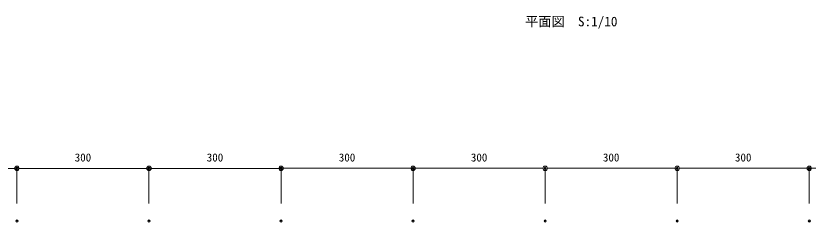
# Model space of a CAD drawing. Units: millimetres on the paper. Extents: x -420 to 420, y -297 to 297.
# Drawn here: x -262.8 to -82.8, y -54.1 to -7.2 of the extents above; entities that cross this region are included whole.
import ezdxf
from ezdxf.enums import TextEntityAlignment as Align

# ---------------------------------------------------------------- set-up
doc = ezdxf.new("R2010")
doc.units = ezdxf.units.MM
doc.header["$PDMODE"] = 32
doc.header["$PDSIZE"] = 0.5
for name, color, linetype, lineweight in [('0-0_0', 7, 'Continuous', 5), ('0-1_Defpoints', 7, 'Continuous', 18), ('0-B_A-B03-文字_書込_小', 7, 'Continuous', 18), ('0-F_0-A12-寸法_目地', 5, 'Continuous', 18)]:
    doc.layers.add(name, color=color, linetype=linetype, lineweight=lineweight)
doc.styles.add('ＭＳ ゴシック', font='')
doc.styles.get('ＭＳ ゴシック').set_extended_font_data('MS Gothic')

# ---------------------------------------------------------------- blocks, each defined once
blk = doc.blocks.new('_Dot')
at = {"layer": '0-0_0'}
blk.add_line((-0.5, 0), (-1, 0), dxfattribs=at)
for radius in [0.5, 0.25]:
    blk.add_circle((0, 0), radius, dxfattribs=at)
blk = doc.blocks.new('D54')
at = {"layer": '0-1_Defpoints'}
for p in [(337.912, 255.172), (337.912, 243.198), (367.912, 243.201)]:
    blk.add_point(p, dxfattribs=at)
at = {"layer": '0-F_0-A12-寸法_目地'}
for p, q in [((337.912, 247.198), (337.912, 255.172)), ((366.912, 255.172), (338.912, 255.172)), ((367.912, 247.201), (367.912, 255.172))]:
    blk.add_line(p, q, dxfattribs=at)
at = {"layer": '0-F_0-A12-寸法_目地', "rotation": 180}
blk.add_blockref('_Dot', (337.912, 255.172), dxfattribs=at)
at = {"layer": '0-F_0-A12-寸法_目地'}
blk.add_blockref('_Dot', (367.912, 255.172), dxfattribs=at)
at = {"layer": '0-F_0-A12-寸法_目地', "color": 7, "style": 'ＭＳ ゴシック'}
blk.add_text('300', height=1.833, dxfattribs=at).set_placement((351.037, 256.172), align=Align.BOTTOM_LEFT)
blk = doc.blocks.new('D55')
at = {"layer": '0-1_Defpoints'}
for p in [(307.912, 255.168), (307.912, 243.194), (337.912, 243.198)]:
    blk.add_point(p, dxfattribs=at)
at = {"layer": '0-F_0-A12-寸法_目地'}
for p, q in [((307.912, 247.194), (307.912, 255.168)), ((336.912, 255.168), (308.912, 255.168)), ((337.912, 247.198), (337.912, 255.168))]:
    blk.add_line(p, q, dxfattribs=at)
at = {"layer": '0-F_0-A12-寸法_目地', "rotation": 180}
blk.add_blockref('_Dot', (307.912, 255.168), dxfattribs=at)
at = {"layer": '0-F_0-A12-寸法_目地'}
blk.add_blockref('_Dot', (337.912, 255.168), dxfattribs=at)
at = {"layer": '0-F_0-A12-寸法_目地', "color": 7, "style": 'ＭＳ ゴシック'}
blk.add_text('300', height=1.833, dxfattribs=at).set_placement((321.037, 256.169), align=Align.BOTTOM_LEFT)
blk = doc.blocks.new('D56')
at = {"layer": '0-1_Defpoints'}
for p in [(277.912, 255.168), (277.912, 243.194), (307.912, 243.198)]:
    blk.add_point(p, dxfattribs=at)
at = {"layer": '0-F_0-A12-寸法_目地'}
for p, q in [((277.912, 247.194), (277.912, 255.168)), ((306.912, 255.168), (278.912, 255.168)), ((307.912, 247.198), (307.912, 255.168))]:
    blk.add_line(p, q, dxfattribs=at)
at = {"layer": '0-F_0-A12-寸法_目地', "rotation": 180}
blk.add_blockref('_Dot', (277.912, 255.168), dxfattribs=at)
at = {"layer": '0-F_0-A12-寸法_目地'}
blk.add_blockref('_Dot', (307.912, 255.168), dxfattribs=at)
at = {"layer": '0-F_0-A12-寸法_目地', "color": 7, "style": 'ＭＳ ゴシック'}
blk.add_text('300', height=1.833, dxfattribs=at).set_placement((291.037, 256.169), align=Align.BOTTOM_LEFT)
blk = doc.blocks.new('D57')
at = {"layer": '0-1_Defpoints'}
for p in [(247.912, 255.165), (247.912, 243.191), (277.912, 243.194)]:
    blk.add_point(p, dxfattribs=at)
at = {"layer": '0-F_0-A12-寸法_目地'}
for p, q in [((247.912, 247.191), (247.912, 255.165)), ((276.912, 255.165), (248.912, 255.165)), ((277.912, 247.194), (277.912, 255.165))]:
    blk.add_line(p, q, dxfattribs=at)
at = {"layer": '0-F_0-A12-寸法_目地', "rotation": 180}
blk.add_blockref('_Dot', (247.912, 255.165), dxfattribs=at)
at = {"layer": '0-F_0-A12-寸法_目地'}
blk.add_blockref('_Dot', (277.912, 255.165), dxfattribs=at)
at = {"layer": '0-F_0-A12-寸法_目地', "color": 7, "style": 'ＭＳ ゴシック'}
blk.add_text('300', height=1.833, dxfattribs=at).set_placement((261.037, 256.165), align=Align.BOTTOM_LEFT)
blk = doc.blocks.new('D58')
at = {"layer": '0-1_Defpoints'}
for p in [(217.912, 255.165), (217.912, 243.191), (247.912, 243.194)]:
    blk.add_point(p, dxfattribs=at)
at = {"layer": '0-F_0-A12-寸法_目地'}
for p, q in [((217.912, 247.191), (217.912, 255.165)), ((246.912, 255.165), (218.912, 255.165)), ((247.912, 247.194), (247.912, 255.165))]:
    blk.add_line(p, q, dxfattribs=at)
at = {"layer": '0-F_0-A12-寸法_目地', "rotation": 180}
blk.add_blockref('_Dot', (217.912, 255.165), dxfattribs=at)
at = {"layer": '0-F_0-A12-寸法_目地'}
blk.add_blockref('_Dot', (247.912, 255.165), dxfattribs=at)
at = {"layer": '0-F_0-A12-寸法_目地', "color": 7, "style": 'ＭＳ ゴシック'}
blk.add_text('300', height=1.833, dxfattribs=at).set_placement((231.037, 256.165), align=Align.BOTTOM_LEFT)
blk = doc.blocks.new('D59')
at = {"layer": '0-1_Defpoints'}
for p in [(187.912, 255.162), (187.912, 243.187), (217.912, 243.191)]:
    blk.add_point(p, dxfattribs=at)
at = {"layer": '0-F_0-A12-寸法_目地'}
for p, q in [((187.912, 247.187), (187.912, 255.162)), ((216.912, 255.162), (188.912, 255.162)), ((217.912, 247.191), (217.912, 255.162))]:
    blk.add_line(p, q, dxfattribs=at)
at = {"layer": '0-F_0-A12-寸法_目地', "rotation": 180}
blk.add_blockref('_Dot', (187.912, 255.162), dxfattribs=at)
at = {"layer": '0-F_0-A12-寸法_目地'}
blk.add_blockref('_Dot', (217.912, 255.162), dxfattribs=at)
at = {"layer": '0-F_0-A12-寸法_目地', "color": 7, "style": 'ＭＳ ゴシック'}
blk.add_text('300', height=1.833, dxfattribs=at).set_placement((201.037, 256.162), align=Align.BOTTOM_LEFT)
blk = doc.blocks.new('D60')
at = {"layer": '0-1_Defpoints'}
for p in [(157.912, 255.162), (157.912, 243.187), (187.912, 243.191)]:
    blk.add_point(p, dxfattribs=at)
at = {"layer": '0-F_0-A12-寸法_目地'}
for p, q in [((157.912, 247.187), (157.912, 255.162)), ((186.912, 255.162), (158.912, 255.162)), ((187.912, 247.191), (187.912, 255.162))]:
    blk.add_line(p, q, dxfattribs=at)
at = {"layer": '0-F_0-A12-寸法_目地', "rotation": 180}
blk.add_blockref('_Dot', (157.912, 255.162), dxfattribs=at)
at = {"layer": '0-F_0-A12-寸法_目地'}
blk.add_blockref('_Dot', (187.912, 255.162), dxfattribs=at)
at = {"layer": '0-F_0-A12-寸法_目地', "color": 7, "style": 'ＭＳ ゴシック'}
blk.add_text('300', height=1.833, dxfattribs=at).set_placement((171.037, 256.162), align=Align.BOTTOM_LEFT)
blk = doc.blocks.new('D61')
at = {"layer": '0-1_Defpoints'}
for p in [(127.912, 255.158), (127.912, 243.184), (157.912, 243.187)]:
    blk.add_point(p, dxfattribs=at)
at = {"layer": '0-F_0-A12-寸法_目地'}
for p, q in [((127.912, 247.184), (127.912, 255.158)), ((156.912, 255.158), (128.912, 255.158)), ((157.912, 247.187), (157.912, 255.158))]:
    blk.add_line(p, q, dxfattribs=at)
at = {"layer": '0-F_0-A12-寸法_目地', "rotation": 180}
blk.add_blockref('_Dot', (127.912, 255.158), dxfattribs=at)
at = {"layer": '0-F_0-A12-寸法_目地'}
blk.add_blockref('_Dot', (157.912, 255.158), dxfattribs=at)
at = {"layer": '0-F_0-A12-寸法_目地', "color": 7, "style": 'ＭＳ ゴシック'}
blk.add_text('300', height=1.833, dxfattribs=at).set_placement((141.037, 256.159), align=Align.BOTTOM_LEFT)

msp = doc.modelspace()

# ---------------------------------------------------------------- block references
at = {"layer": '0-F_0-A12-寸法_目地'}
for name in ['D61', 'D60', 'D59', 'D58', 'D57', 'D56', 'D55', 'D54']:
    msp.add_blockref(name, (-420.5, -297), dxfattribs=at)

# ---------------------------------------------------------------- texts
at = {"layer": '0-B_A-B03-文字_書込_小', "style": 'ＭＳ ゴシック'}
msp.add_text('平面図\u3000S:1/10', height=2.199, dxfattribs=at).set_placement((-147.137, -10.226), align=Align.BOTTOM_LEFT)

doc.saveas('drawing.dxf')
